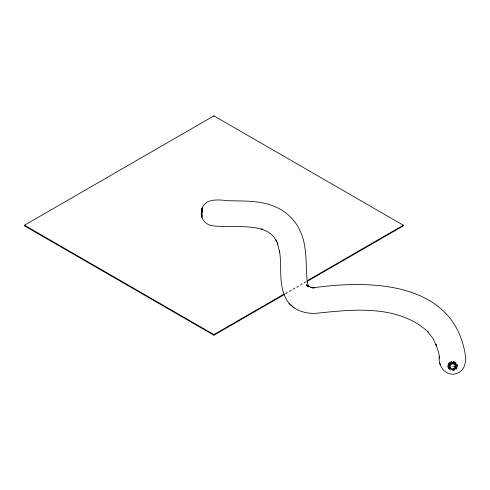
<?xml version="1.0" encoding="UTF-8"?>
<svg xmlns="http://www.w3.org/2000/svg" width="490" height="490" viewBox="0 0 490 490"><rect width="100%" height="100%" fill="white"/><g stroke="black" fill="none" stroke-linecap="round" stroke-linejoin="round"><path stroke-width="0.37" stroke-dasharray="2.45 1.84" d="M285.437 293.283L305.968 281.432M285.437 293.927L305.968 282.075"/><path stroke-width="0.73" d="M201.182 212.317L202.327 207.797L201.519 209.996C204.336 197.874 218.779 199.681 228.034 200.722C243.898 201.2 260.558 200.208 275.398 206.847C285.94 211.472 295.09 219.74 299.831 230.331C307.824 246.635 305.307 265.292 307.383 282.748M202.376 207.54L201.543 209.867L202.419 207.472L201.561 209.836L202.444 207.595L201.586 210.051L202.462 207.901L201.586 210.296L202.462 209.003L201.586 210.614L202.444 209.763L201.555 211.435L202.413 210.62L201.537 211.907L202.37 211.545L201.513 212.397L202.321 212.501L201.482 212.881L202.205 214.363L201.421 213.769L202.076 215.925L201.359 214.442M201.427 210.884L202.088 210.369L201.359 211.778L201.972 212.231L201.335 212.262L201.923 213.193L201.31 212.746L201.88 214.118L201.274 213.658L201.831 215.735L201.261 214.044L201.96 216.941L201.304 214.785C202.027 220.708 207.282 225.529 213.211 225.878C229.516 227.581 246.397 224.91 262.352 229.283L261.623 229.032L267.35 231.531L270.143 233.326L273.573 236.505L276.697 241.411L276.005 239.861L277.91 244.124L277.181 242.513L279.686 252.264L279.429 250.451C282.32 267.234 277.695 286.417 287.557 301.393C294.557 311.224 307.395 314.476 318.916 313.036C355.52 309.11 398.829 305.062 428.101 331.908L427.617 331.424L433.062 338.596L436.455 345.781L435.886 344.256L438.66 352.635L439.683 358.453L439.383 356.132C437.423 366.195 446.58 377.545 457.164 373.3C469.941 367.892 465.065 351.299 462.07 341.163C442.531 280.635 364.958 280.366 312.853 287.887L314.378 287.82L310.807 287.465L312.54 287.875L306.458 285.358L308.455 286.417L306.354 284.739L308.13 286.276M284.776 294.312L213.91 335.221L24.5 225.865L24.5 225.222L213.91 115.867L403.319 225.222L403.319 225.865L307.291 281.309M24.5 225.222L213.91 334.578L284.114 294.049M307.291 280.666L403.319 225.222M455.13 366.269L457.433 365.099L455.081 365.822L457.158 364.26L454.708 364.995L456.092 362.802L454.395 364.646L455.351 362.239L453.587 364.15L454.506 361.828L453.115 364.021L453.581 361.571L452.631 363.978L451.67 361.571L452.141 364.021L450.751 361.828L451.676 364.156L449.906 362.245L451.241 364.364L449.165 362.802L450.555 365.001L448.552 363.488L450.322 365.393L448.099 364.266L450.181 365.822L447.725 365.987L450.132 366.269L447.823 366.863L450.181 366.716L448.099 367.708L450.555 367.543L448.552 368.486L450.861 367.892L449.165 369.166L451.241 368.174L450.757 370.14L452.141 368.517L452.631 370.477L453.115 368.517L453.587 370.391L453.587 368.388L454.506 370.134L454.016 368.174L456.098 369.16L454.395 367.886L456.705 368.474L454.708 367.543L457.158 367.696L455.081 366.716L457.531 365.975L452.631 366.367M288.929 303.292L294.214 307.922M308.039 285.799L308.767 286.987M308.461 286.662L307.187 281.45L307.365 282.791M201.825 216.36L201.261 214.363L201.874 217.26M439.879 363.151L440.302 364.799M213.91 115.867L213.91 116.516M213.91 334.578L213.91 335.221"/></g></svg>
